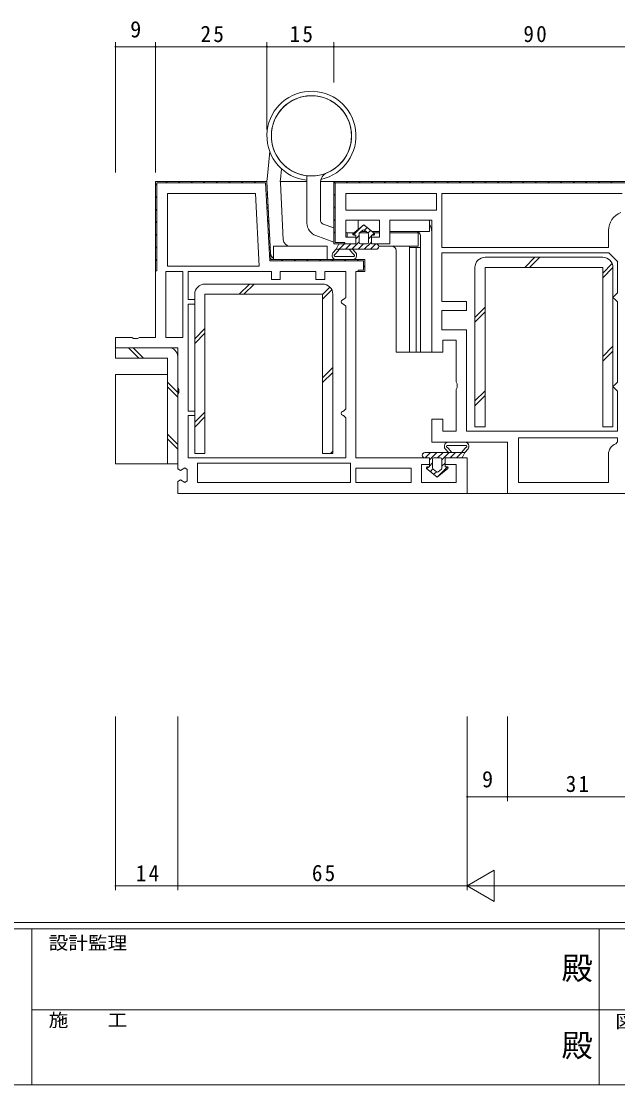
# Model space of a CAD drawing. Units: millimetres on the paper. Extents: x -420 to 373, y -297 to 267.
# Drawn here: x -162.5 to -28.6, y -297 to -58.4 of the extents above; entities that cross this region are included whole.
import ezdxf
from ezdxf.enums import TextEntityAlignment as Align

# ---------------------------------------------------------------- set-up
doc = ezdxf.new("R2010")
doc.units = ezdxf.units.MM
for name, color, linetype, lineweight in [('0-1_YKK_ZWAK', 7, 'Continuous', 9), ('0-3_YKK_12', 2, 'Continuous', 9), ('0-4_YKK_D', 6, 'Continuous', 9), ('0-6_YKK_13', 4, 'Continuous', 9), ('0-7_YKK_11', 7, 'Continuous', 9)]:
    doc.layers.add(name, color=color, linetype=linetype, lineweight=lineweight)
doc.styles.add('ＭＳ ゴシック', font='')
doc.styles.get('ＭＳ ゴシック').set_extended_font_data('MS Gothic')

msp = doc.modelspace()

# ---------------------------------------------------------------- linework, layer by layer
at = {"layer": '0-1_YKK_ZWAK'}
for p, q in [((352.3, -260.6), (-417.7, -260.6)), ((314.5, -262), (-417.7, -262)), ((-160.1, -262), (-160.1, -297)), ((-32.7, -262), (-32.7, -297)), ((-160.1, -280.199), (-31.3, -280.199)), ((-31.3, -280.199), (97.5, -280.199)), ((-417.7, -297), (314.5, -297))]:
    msp.add_line(p, q, dxfattribs=at)
at = {"layer": '0-3_YKK_12'}
for p, q in [((-107.34, -94.378), (-107.819, -94.378)), ((-98.344, -94.378), (-104.332, -94.378)), ((86.028, -94.378), (-95.321, -94.378)), ((86.028, -164.378), (-62.844, -164.378))]:
    msp.add_line(p, q, dxfattribs=at)
at = {"layer": '0-4_YKK_D'}
for p, q in [((-141.344, -92.379), (-141.344, -63.149)), ((-141.344, -64.149), (-132.344, -64.149)), ((-132.344, -82.703), (-132.344, -63.149)), ((-132.344, -92.379), (-132.344, -63.149)), ((-132.344, -64.149), (-107.344, -64.149)), ((-107.344, -72.138), (-107.344, -63.149)), ((-107.344, -82.703), (-107.344, -63.149)), ((-107.344, -64.149), (-92.344, -64.149)), ((-92.344, -72.138), (-92.344, -63.149)), ((-92.344, -72.138), (-92.344, -63.149)), ((-92.344, -64.149), (-2.344, -64.149)), ((-141.344, -214.376), (-141.344, -253.378)), ((-127.344, -214.376), (-127.344, -253.378)), ((-127.344, -214.376), (-127.344, -253.378)), ((-62.344, -214.376), (-62.344, -253.378)), ((-62.344, -214.376), (-62.344, -233.378)), ((-62.344, -214.376), (-62.344, -253.378)), ((-53.344, -214.376), (-53.344, -233.378)), ((-53.344, -214.376), (-53.344, -233.378)), ((-62.344, -232.378), (-53.344, -232.378)), ((-53.344, -232.378), (-22.344, -232.378)), ((-62.344, -252.378), (-56.282, -248.878)), ((-56.282, -255.878), (-56.282, -248.878)), ((-127.344, -252.378), (-141.344, -252.378)), ((-62.344, -252.378), (-127.344, -252.378)), ((-62.344, -252.378), (-56.282, -255.878)), ((-62.344, -252.378), (-50.22, -252.378)), ((-55.344, -252.378), (230.656, -252.378))]:
    msp.add_line(p, q, dxfattribs=at)
for centre, start, end in [((-141.344, -64.149), 0, 180), ((-141.344, -64.149), 180, 0), ((-132.344, -64.149), 0, 180), ((-132.344, -64.149), 0, 180), ((-132.344, -64.149), 180, 0), ((-132.344, -64.149), 180, 0), ((-107.344, -64.149), 0, 180), ((-107.344, -64.149), 0, 180), ((-107.344, -64.149), 180, 0), ((-107.344, -64.149), 180, 0), ((-92.344, -64.149), 0, 180), ((-92.344, -64.149), 0, 180), ((-92.344, -64.149), 180, 0), ((-92.344, -64.149), 180, 0), ((-62.344, -232.378), 0, 180), ((-62.344, -232.378), 180, 0), ((-53.344, -232.378), 0, 180), ((-53.344, -232.378), 0, 180), ((-53.344, -232.378), 180, 0), ((-53.344, -232.378), 180, 0), ((-141.344, -252.378), 0, 180), ((-141.344, -252.378), 180, 0), ((-127.344, -252.378), 0, 180), ((-127.344, -252.378), 0, 180), ((-127.344, -252.378), 180, 0), ((-127.344, -252.378), 180, 0)]:
    msp.add_arc(centre, 0.106, start, end, dxfattribs=at)
at = {"layer": '0-6_YKK_13'}
for p, q in [((-106.717, -87.617), (-107.317, -93.851)), ((-104.079, -91.524), (-104.31, -93.916)), ((-106.502, -110.459), (-107.333, -94.591)), ((-103.655, -107.459), (-104.326, -94.657)), ((-98.344, -93.076), (-98.344, -103.698)), ((-95.344, -102.998), (-95.344, -94.715)), ((-92.344, -104.79), (-94.686, -103.938)), ((-85.594, -104.078), (-87.97, -106.02)), ((-85.795, -104.243), (-87.917, -106.364)), ((-82.481, -103.082), (-86.844, -103.082)), ((-86.844, -103.082), (-86.844, -105.095)), ((-85.594, -104.078), (-83.219, -106.02)), ((-84.836, -104.698), (-85.405, -105.266)), ((-70.844, -103.082), (-79.308, -103.082)), ((-70.844, -103.082), (-70.844, -105.582)), ((-92.332, -107.987), (-96.37, -106.517)), ((-89.344, -105.882), (-89.644, -105.773)), ((-87.807, -105.882), (-89.344, -105.882)), ((-89.344, -106.836), (-89.344, -105.882)), ((-87.842, -106.378), (-87.344, -106.378)), ((-87.344, -106.378), (-87.344, -108.378)), ((-86.644, -106.506), (-87.344, -107.206)), ((-86.644, -106.112), (-86.644, -108.078)), ((-84.646, -105.882), (-86.543, -105.882)), ((-86.534, -105.879), (-85.784, -105.267)), ((-85.013, -105.582), (-86.176, -105.582)), ((-85.405, -105.267), (-84.655, -105.879)), ((-84.058, -105.334), (-84.628, -105.904)), ((-84.544, -108.078), (-84.544, -106.112)), ((-83.844, -106.534), (-84.544, -107.234)), ((-83.844, -106.378), (-83.347, -106.378)), ((-83.844, -106.378), (-83.844, -108.378)), ((-82.044, -105.582), (-83.748, -105.582)), ((-83.28, -105.97), (-83.688, -106.378)), ((-82.044, -105.882), (-83.381, -105.882)), ((-70.844, -105.582), (-79.744, -105.582)), ((-73.344, -105.882), (-79.744, -105.882)), ((-73.344, -108.882), (-73.344, -105.882)), ((-70.344, -132.682), (-70.344, -105.582)), ((-91.012, -109.578), (-91.839, -110.558)), ((-82.844, -109.578), (-91.811, -109.578)), ((-91.136, -108.422), (-91.258, -108.378)), ((-89.931, -108.378), (-91.131, -109.578)), ((-90.972, -108.378), (-87.344, -108.378)), ((-88.517, -108.378), (-89.717, -109.578)), ((-88.887, -109.578), (-88.06, -110.558)), ((-86.644, -107.92), (-88.303, -109.578)), ((-88.087, -109.578), (-87.393, -110.399)), ((-85.689, -108.378), (-86.888, -109.578)), ((-86.344, -108.378), (-84.844, -108.378)), ((-83.844, -107.948), (-85.474, -109.578)), ((-82.861, -108.379), (-84.06, -109.578)), ((-83.844, -108.378), (-82.844, -108.378)), ((-82.302, -109.234), (-82.589, -109.521)), ((-73.344, -108.882), (-82.251, -108.882)), ((-76.844, -108.882), (-82.251, -108.882)), ((-75.344, -132.682), (-75.344, -108.882)), ((-75.344, -109.182), (-75.344, -132.682)), ((-73.844, -109.182), (-75.344, -109.182)), ((-73.844, -132.682), (-73.844, -109.182)), ((-73.844, -109.182), (-72.844, -109.182)), ((-72.844, -109.182), (-72.844, -132.682)), ((-87.849, -111.178), (-92.056, -111.178)), ((-88.082, -111.878), (-91.816, -111.878)), ((-31.944, -111.378), (-58.344, -111.378)), ((-49.456, -113.678), (-47.156, -111.378)), ((-48.395, -113.678), (-46.095, -111.378)), ((-60.644, -113.678), (-60.644, -149.378)), ((-58.344, -113.678), (-31.944, -113.678)), ((-58.344, -149.378), (-58.344, -113.678)), ((-31.944, -114.905), (-29.825, -112.785)), ((-31.944, -115.966), (-29.644, -113.666)), ((-31.944, -113.678), (-31.944, -149.378)), ((-29.644, -149.378), (-29.644, -113.678)), ((-94.844, -117.378), (-121.244, -117.378)), ((-113.569, -119.678), (-111.269, -117.378)), ((-112.507, -119.678), (-110.207, -117.378)), ((-94.844, -119.692), (-93.211, -118.059)), ((-94.844, -120.754), (-92.772, -118.681)), ((-123.544, -119.678), (-123.544, -155.378)), ((-121.244, -119.678), (-94.844, -119.678)), ((-121.244, -155.378), (-121.244, -119.678)), ((-94.844, -119.678), (-94.844, -155.378)), ((-92.544, -155.378), (-92.544, -119.678)), ((-60.644, -124.866), (-58.344, -122.566)), ((-60.644, -125.928), (-58.344, -123.628)), ((-123.544, -129.654), (-121.244, -127.354)), ((-123.544, -130.715), (-121.244, -128.415)), ((-141.344, -131.678), (-141.344, -133.978)), ((-129.344, -131.678), (-141.344, -131.678)), ((-138.417, -131.678), (-136.117, -133.978)), ((-137.355, -131.678), (-135.056, -133.978)), ((-72.844, -132.682), (-73.844, -132.682)), ((-31.944, -133.643), (-29.644, -131.343)), ((-31.944, -134.705), (-29.644, -132.405)), ((-141.344, -133.978), (-129.644, -133.978)), ((-129.644, -133.978), (-129.644, -157.678)), ((-127.344, -157.678), (-127.344, -133.678)), ((-141.344, -137.678), (-129.644, -137.678)), ((-94.844, -138.43), (-92.544, -136.13)), ((-94.844, -139.492), (-92.544, -137.192)), ((-129.644, -139.389), (-127.344, -141.689)), ((-129.644, -140.451), (-127.344, -142.751)), ((-60.644, -143.605), (-58.344, -141.305)), ((-60.644, -144.666), (-58.344, -142.366)), ((-123.544, -148.392), (-121.244, -146.092)), ((-123.544, -149.454), (-121.244, -147.154)), ((-60.644, -149.378), (-58.344, -149.378)), ((-31.944, -149.378), (-29.644, -149.378)), ((-129.644, -151.057), (-127.344, -153.357)), ((-129.644, -152.118), (-127.344, -154.418)), ((-93.054, -155.378), (-92.544, -154.869)), ((-66.602, -155.178), (-67.296, -154.353)), ((-66.84, -153.579), (-62.633, -153.579)), ((-65.802, -155.178), (-66.629, -154.199)), ((-66.607, -152.878), (-62.873, -152.878)), ((-63.677, -155.178), (-62.85, -154.199)), ((-123.544, -155.378), (-121.244, -155.378)), ((-94.844, -155.378), (-92.544, -155.378)), ((-72.387, -155.523), (-72.1, -155.236)), ((-71.844, -155.178), (-62.878, -155.178)), ((-70.844, -156.378), (-71.844, -156.378)), ((-71.828, -156.377), (-70.629, -155.178)), ((-70.844, -156.808), (-69.214, -155.178)), ((-70.844, -158.378), (-70.844, -156.378)), ((-70.144, -156.678), (-70.144, -158.645)), ((-68.344, -156.378), (-69.844, -156.378)), ((-69, -156.378), (-67.8, -155.178)), ((-68.044, -156.837), (-66.386, -155.178)), ((-68.044, -158.645), (-68.044, -156.678)), ((-67.344, -158.378), (-67.344, -156.378)), ((-63.717, -156.378), (-67.344, -156.378)), ((-66.172, -156.378), (-64.972, -155.178)), ((-64.758, -156.378), (-63.558, -155.178)), ((-129.644, -157.678), (-127.344, -157.678)), ((-69.094, -160.678), (-71.47, -158.737)), ((-71.409, -158.787), (-71, -158.378)), ((-70.844, -158.378), (-71.342, -158.378)), ((-70.844, -158.222), (-70.144, -157.522)), ((-70.631, -159.423), (-70.061, -158.853)), ((-69.284, -159.49), (-70.034, -158.877)), ((-69.852, -160.059), (-69.284, -159.49)), ((-69.094, -160.678), (-66.719, -158.737)), ((-68.155, -158.877), (-68.905, -159.49)), ((-68.893, -160.514), (-66.772, -158.393)), ((-68.044, -158.251), (-67.344, -157.551)), ((-66.847, -158.378), (-67.344, -158.378))]:
    msp.add_line(p, q, dxfattribs=at)
for points in [[(-72.844, -106.582), (-72.844, -132.682), (-70.344, -132.682)], [(-91.235, -108.533), (-91.811, -109.578), (-92.505, -110.399)], [(-75.344, -132.682), (-73.844, -132.682), (-73.844, -109.182)], [(-78.344, -109.882), (-78.344, -132.682), (-75.344, -132.682)], [(-141.344, -137.678), (-141.344, -157.678), (-129.644, -157.678)], [(-63.454, -156.223), (-62.878, -155.178), (-62.184, -154.353)]]:
    msp.add_lwpolyline(points, dxfattribs=at)
msp.add_lwpolyline([(-105.844, -111.88), (-105.844, -108.88), (-93.844, -108.88), (-93.844, -111.88)], close=True, dxfattribs=at)
msp.add_circle((-97.344, -84.132), 9, dxfattribs=at)
for centre, radius, start, end in [((-97.344, -84.132), 10, 282.33443, 264.26096), ((-97.344, -84.132), 9, 293.03569, 260.40608), ((-97.344, -84.132), 9, 227.06485, 172.8196), ((-92.844, -94.715), 2.5, 113.03569, 179.99971), ((-102.34, -94.329), 5, 174.50354, 182.99998), ((-99.333, -94.395), 5, 174.50354, 182.99998), ((-95.344, -103.698), 3, 180, 249.99998), ((-94.344, -102.998), 1, 179.99971, 249.99998), ((-72.844, -105.582), 2.5, 0, 36.86989), ((-87.842, -106.176), 0.202, 129.25259, 270), ((-86.344, -106.112), 0.3, 129.25259, 180), ((-85.594, -105.499), 0.3, 50.74739, 129.25259), ((-84.844, -106.112), 0.3, 0, 50.74739), ((-83.347, -106.176), 0.202, 270, 50.74739), ((-73.844, -106.582), 1, 0, 90), ((-102.157, -107.38), 1.5, 182.99998, 270), ((-90.972, -108.678), 0.3, 90, 151.1134), ((-86.344, -108.078), 0.3, 180, 270), ((-84.844, -108.078), 0.3, 270, 0), ((-82.844, -108.978), 0.6, 270, 90), ((-79.344, -109.882), 1, 0, 90), ((-105.004, -110.38), 1.5, 182.99998, 235.91852), ((-91.819, -110.982), 0.897, 139.88744, 270.2065), ((-92.049, -110.978), 0.2, 117.55611, 271.93042), ((-92.604, -109.914), 1, 297.55611, 319.95366), ((-88.082, -110.978), 0.9, 270, 40.04633), ((-87.294, -109.914), 1, 220.04633, 242.44388), ((-87.849, -110.978), 0.2, 269.99844, 62.44388), ((-58.344, -113.678), 2.3, 90, 180), ((-31.944, -113.678), 2.3, 0, 90), ((-121.244, -119.678), 2.3, 90, 180), ((-94.844, -119.678), 2.3, 0, 90), ((-129.344, -133.678), 2, 0, 90), ((-66.61, -153.775), 0.897, 89.79349, 220.11255), ((-66.84, -153.779), 0.2, 89.99844, 242.44388), ((-67.395, -154.843), 1, 40.04633, 62.44388), ((-62.869, -153.775), 0.897, 319.88744, 90.2065), ((-62.084, -154.843), 1, 117.55611, 139.95366), ((-62.64, -153.779), 0.2, 297.55611, 91.93042), ((-71.844, -155.778), 0.6, 90, 270), ((-69.844, -156.678), 0.3, 90, 180), ((-68.344, -156.678), 0.3, 0, 90), ((-63.717, -156.078), 0.3, 270, 331.1134), ((-71.342, -158.581), 0.202, 90, 230.74739), ((-69.844, -158.645), 0.3, 180, 230.74739), ((-69.094, -159.258), 0.3, 230.74739, 309.25259), ((-68.344, -158.645), 0.3, 309.25259, 0), ((-66.847, -158.581), 0.202, 309.25259, 90)]:
    msp.add_arc(centre, radius, start, end, dxfattribs=at)
at = {"layer": '0-7_YKK_11'}
for p, q in [((-107.344, -94.378), (-132.344, -94.378)), ((-132.344, -94.893), (-132.044, -95.193)), ((-130.031, -94.378), (-129.731, -94.678)), ((-127.202, -94.378), (-126.902, -94.678)), ((-124.374, -94.378), (-124.074, -94.678)), ((-121.545, -94.378), (-121.245, -94.678)), ((-118.717, -94.378), (-118.417, -94.678)), ((-115.889, -94.378), (-115.589, -94.678)), ((-113.06, -94.378), (-112.76, -94.678)), ((-110.232, -94.378), (-109.932, -94.678)), ((-92.198, -94.525), (-91.986, -94.737)), ((-89.516, -94.378), (-89.216, -94.678)), ((-86.688, -94.378), (-86.388, -94.678)), ((-83.859, -94.378), (-83.559, -94.678)), ((-81.031, -94.378), (-80.731, -94.678)), ((-78.202, -94.378), (-77.902, -94.678)), ((-75.374, -94.378), (-75.074, -94.678)), ((-72.545, -94.378), (-72.245, -94.678)), ((-69.717, -94.378), (-69.417, -94.678)), ((-66.889, -94.378), (-66.589, -94.678)), ((-64.06, -94.378), (-63.76, -94.678)), ((-61.232, -94.378), (-60.932, -94.678)), ((-58.403, -94.378), (-58.103, -94.678)), ((-55.575, -94.378), (-55.275, -94.678)), ((-52.746, -94.378), (-52.446, -94.678)), ((-49.918, -94.378), (-49.618, -94.678)), ((-47.09, -94.378), (-46.79, -94.678)), ((-44.261, -94.378), (-43.961, -94.678)), ((-41.433, -94.378), (-41.133, -94.678)), ((-38.604, -94.378), (-38.304, -94.678)), ((-35.776, -94.378), (-35.476, -94.678)), ((-32.947, -94.378), (-32.647, -94.678)), ((-30.119, -94.378), (-29.819, -94.678)), ((-132.344, -97.722), (-132.044, -98.022)), ((-107.502, -97.108), (-107.185, -97.425)), ((-92.344, -97.207), (-92.044, -97.507)), ((-27.544, -97.078), (-68.044, -97.078)), ((-107.345, -100.093), (-107.028, -100.41)), ((-92.344, -100.035), (-92.044, -100.335)), ((-132.344, -100.55), (-132.044, -100.85)), ((-89.644, -100.778), (-69.244, -100.778)), ((-132.344, -103.378), (-132.044, -103.678)), ((-107.189, -103.078), (-106.872, -103.395)), ((-92.344, -102.864), (-92.044, -103.164)), ((-132.344, -106.207), (-132.044, -106.507)), ((-107.032, -106.063), (-106.715, -106.38)), ((-92.344, -105.692), (-92.044, -105.992)), ((-132.344, -109.035), (-132.044, -109.335)), ((-106.876, -109.048), (-106.559, -109.365)), ((-89.958, -108.078), (-89.844, -108.192)), ((-132.344, -111.864), (-132.044, -112.164)), ((-104.045, -111.878), (-103.745, -112.178)), ((-101.217, -111.878), (-100.917, -112.178)), ((-98.389, -111.878), (-98.089, -112.178)), ((-95.56, -111.878), (-95.26, -112.178)), ((-92.732, -111.878), (-92.432, -112.178)), ((-89.903, -111.878), (-89.603, -112.178)), ((-87.075, -111.878), (-86.775, -112.178)), ((-68.044, -110.378), (-30.597, -110.378)), ((-129.644, -113.378), (-109.052, -113.378)), ((-85.644, -113.309), (-85.344, -113.609)), ((-126.244, -129.378), (-126.244, -114.578)), ((-28.644, -151.878), (-50.844, -151.878)), ((-89.644, -156.378), (-125.044, -156.378)), ((-74.944, -158.678), (-87.344, -158.678)), ((-127.344, -164.378), (-62.344, -164.378))]:
    msp.add_line(p, q, dxfattribs=at)
for points in [[(-127.344, -164.378), (-62.344, -164.378), (-62.344, -156.378), (-67.344, -156.378), (-67.344, -157.878), (-64.844, -157.878), (-64.844, -161.878), (-72.644, -161.878), (-72.644, -157.878), (-70.844, -157.878), (-70.844, -156.378), (-87.344, -156.378), (-87.344, -114.578), (-85.344, -114.578), (-85.344, -111.878), (-106.427, -111.878), (-107.344, -94.378), (-132.344, -94.378), (-132.344, -129.378), (-135.978, -129.378), (-136.411, -129.628), (-137.277, -129.628), (-137.71, -129.378), (-141.344, -129.378), (-141.344, -131.678), (-127.344, -131.678), (-127.344, -140.512), (-127.094, -140.945), (-127.094, -141.811), (-127.344, -142.244), (-127.344, -158.856), (-126.781, -159.219), (-125.808, -158.637), (-125.244, -159), (-125.244, -161.556), (-125.808, -161.919), (-126.781, -161.337), (-127.344, -161.7)], [(-107.344, -94.378), (-132.344, -94.378), (-132.344, -114.378), (-132.044, -114.378), (-132.044, -94.678), (-107.629, -94.678), (-106.712, -112.178), (-85.644, -112.178), (-85.644, -114.278), (-86.844, -114.278), (-86.844, -114.578), (-85.344, -114.578), (-85.344, -111.878), (-106.427, -111.878)], [(-129.644, -113.378), (-109.052, -113.378), (-109.907, -97.078), (-129.644, -97.078)], [(-89.644, -100.778), (-69.244, -100.778), (-69.244, -97.078), (-89.644, -97.078)], [(-68.044, -110.378), (-30.597, -110.378), (-28.644, -112.331), (-28.644, -119.378), (-29.144, -119.878), (-29.644, -120.378), (-29.144, -120.878), (-28.644, -121.378), (-28.644, -139.378), (-29.144, -139.878), (-29.644, -140.378), (-29.144, -140.878), (-28.644, -141.378), (-28.644, -150.378), (-62.544, -150.378), (-62.544, -127.678), (-68.044, -127.678), (-68.044, -123.278), (-62.544, -123.278), (-62.544, -121.278), (-68.044, -121.278)], [(-126.244, -129.378), (-126.244, -114.578), (-130.044, -114.578), (-130.044, -129.378)], [(-122.944, -157.578), (-88.544, -157.578), (-88.544, -161.878), (-122.944, -161.878)], [(-74.944, -158.678), (-87.344, -158.678), (-87.344, -161.878), (-74.944, -161.878)]]:
    msp.add_lwpolyline(points, close=True, dxfattribs=at)
for points in [[(-2.344, -94.378), (-92.344, -94.378), (-92.344, -108.378)], [(-92.344, -94.378), (-92.344, -108.378), (-87.344, -108.378), (-87.344, -106.878), (-89.644, -106.878), (-89.644, -103.078), (-82.044, -103.078), (-82.044, -106.878), (-83.844, -106.878), (-83.844, -108.378), (-79.744, -108.378), (-79.744, -103.078), (-70.344, -103.078), (-70.344, -132.678), (-67.844, -132.678), (-67.844, -129.978), (-64.844, -129.978), (-64.844, -139.312), (-64.594, -139.745), (-64.594, -140.611), (-64.844, -141.044), (-64.844, -150.378), (-67.844, -150.378), (-67.844, -147.678), (-70.344, -147.678), (-70.344, -152.878), (-53.344, -152.878), (-53.344, -164.378), (-22.344, -164.378)], [(-26.919, -103.451), (-23.344, -102.378), (-20.844, -102.378), (-20.844, -104.137), (-20.618, -104.268), (-17.344, -102.378), (-10.844, -102.378), (-10.844, -100.878), (-12.644, -100.878), (-12.644, -97.078), (-5.044, -97.078), (-5.044, -100.878), (-7.344, -100.878), (-7.344, -102.378), (-2.344, -102.378), (-2.344, -94.378), (-92.344, -94.378), (-92.344, -108.378)], [(-92.344, -94.378), (-92.344, -108.378), (-89.844, -108.378), (-89.844, -108.078), (-92.044, -108.078), (-92.044, -94.678), (-2.644, -94.678), (-2.644, -102.078), (-4.844, -102.078), (-4.844, -102.378), (-2.344, -102.378), (-2.344, -94.378)], [(-27.544, -97.078), (-68.044, -97.078), (-68.044, -109.178), (-30.644, -109.178), (-30.644, -105.366)], [(-89.644, -156.378), (-125.044, -156.378), (-125.044, -146.878), (-123.544, -146.878), (-123.544, -145.878), (-125.044, -145.878), (-125.044, -121.878), (-123.544, -121.878), (-123.544, -120.878), (-125.044, -120.878), (-125.044, -114.578), (-106.344, -114.578), (-106.344, -116.378), (-104.344, -116.378), (-104.344, -114.578), (-96.344, -114.578), (-96.344, -116.378), (-94.344, -116.378), (-94.344, -114.578), (-89.644, -114.578), (-89.644, -120.378), (-90.144, -120.878)], [(-90.144, -121.878), (-89.644, -122.378), (-89.644, -145.378), (-90.144, -145.878)], [(-90.144, -146.878), (-89.644, -147.378), (-89.644, -156.378)], [(-28.644, -151.878), (-50.844, -151.878), (-50.844, -161.878), (-30.644, -161.878), (-30.644, -155.578)], [(-28.978, -153.221), (-28.644, -152.75), (-28.644, -151.878)]]:
    msp.add_lwpolyline(points, dxfattribs=at)
for centre, radius, start, end in [((-26.344, -105.366), 4.3, 110.74236, 180.00002), ((-90.144, -121.378), 0.5, 89.99998, 270), ((-90.144, -146.378), 0.5, 89.99998, 270), ((-28.144, -155.578), 2.5, 109.47122, 179.99998)]:
    msp.add_arc(centre, radius, start, end, dxfattribs=at)

# ---------------------------------------------------------------- texts
at = {"layer": '0-1_YKK_ZWAK', "style": 'ＭＳ ゴシック', "width": 1.1}
for s, p in [('設計監理', (-156.331, -267.533)), ('施\u3000\u3000工', (-156.331, -284.854)), ('図面内容', (-29.083, -285.148))]:
    msp.add_text(s, height=2.933, dxfattribs=at).set_placement(p, align=Align.BOTTOM_LEFT)
at = {"layer": '0-1_YKK_ZWAK', "color": 2, "style": 'ＭＳ ゴシック'}
for p in [(-41.182, -274.956), (-41.182, -292.278)]:
    msp.add_text('殿', height=5.132, dxfattribs=at).set_placement(p, align=Align.BOTTOM_LEFT)
at = {"layer": '0-4_YKK_D', "color": 3, "style": 'ＭＳ ゴシック'}
for p in [(-138.044, -63.149), (-59.044, -231.378)]:
    msp.add_text('9', height=3.666, dxfattribs=at).set_placement(p, align=Align.BOTTOM_LEFT)
at = {"layer": '0-4_YKK_D', "color": 3, "char_height": 3.666, "attachment_point": 7, "style": 'ＭＳ ゴシック'}
for s, insert in [('\\T1.21;\\W0.95;25', (-122.244, -63.149)), ('\\T1.21;\\W0.95;15', (-102.244, -63.149)), ('\\T1.21;\\W0.95;90', (-49.744, -63.149)), ('\\T1.21;\\W0.95;31', (-40.244, -231.378)), ('\\T1.21;\\W0.95;14', (-136.782, -251.378)), ('\\T1.21;\\W0.95;65', (-97.244, -251.378))]:
    msp.add_mtext(s, dxfattribs=dict(at, insert=insert))

doc.saveas('drawing.dxf')
